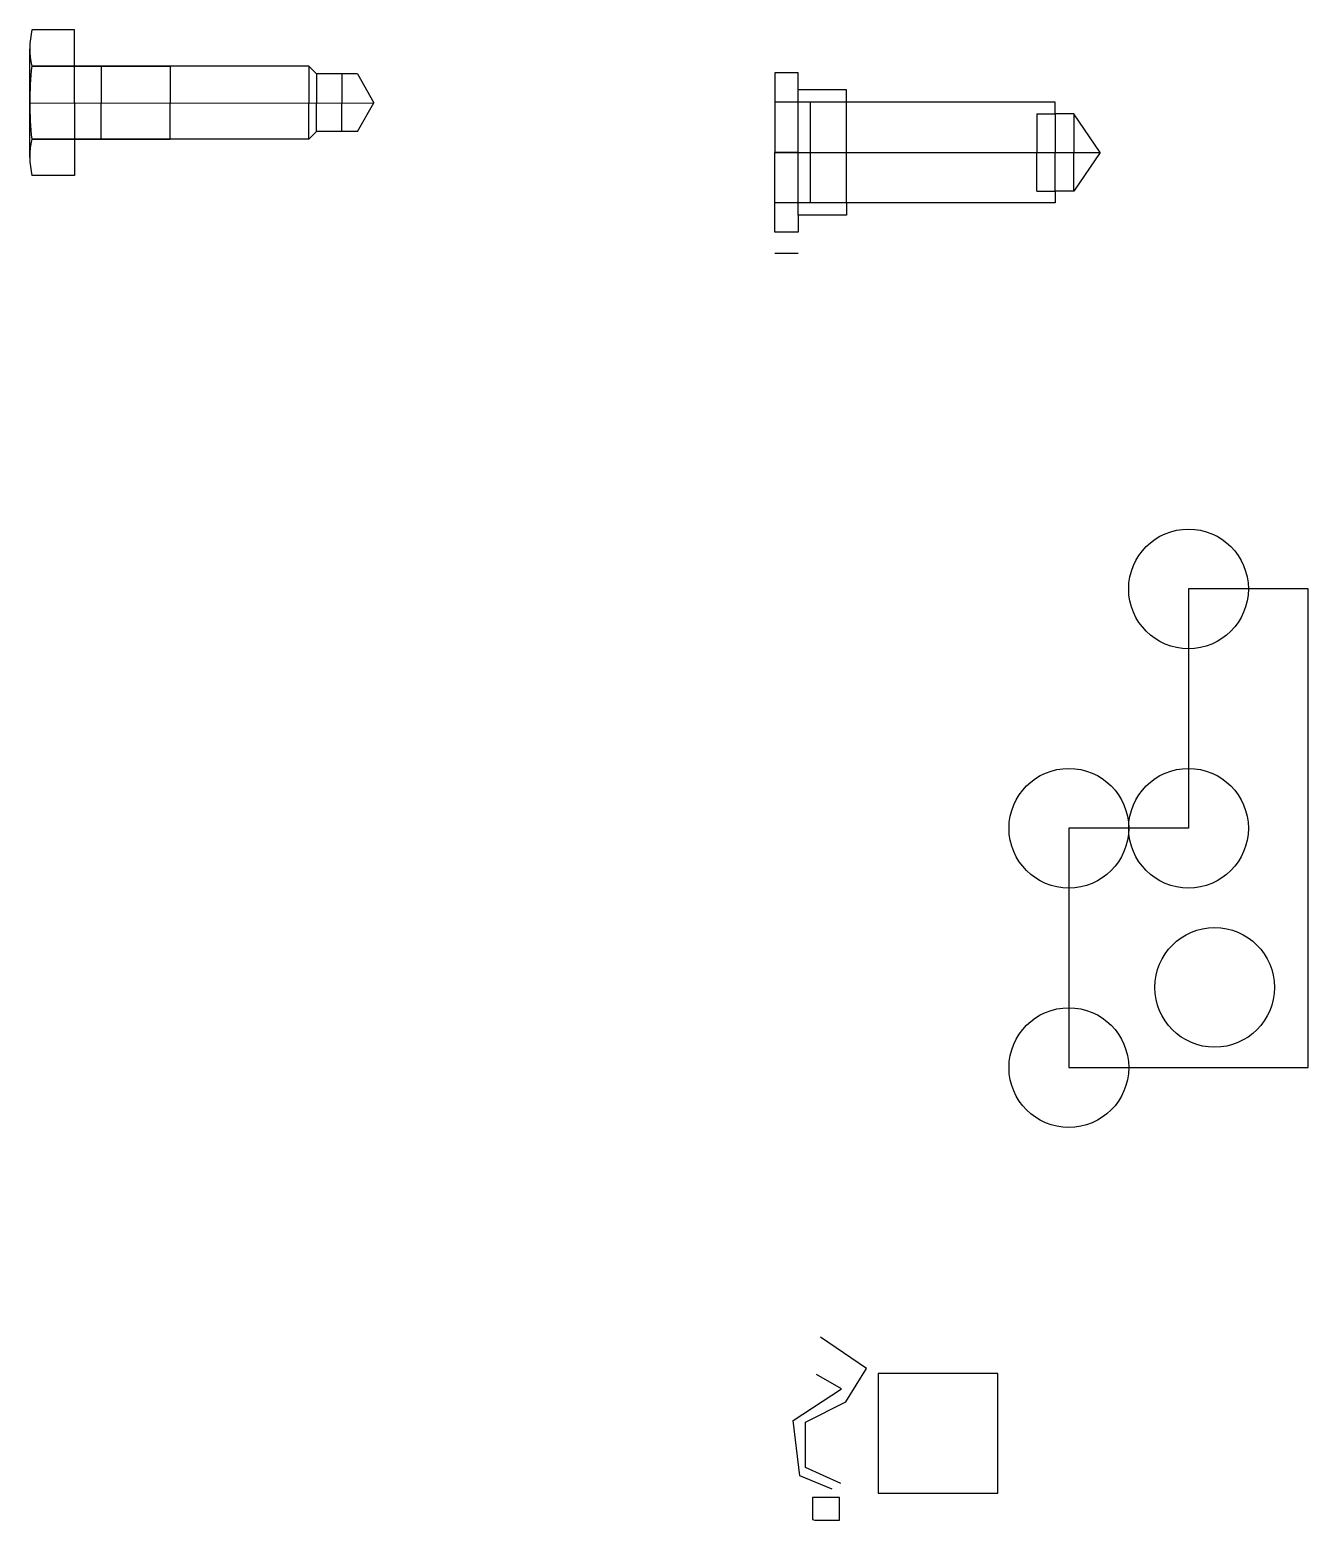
# Model space of a CAD drawing. Header units: millimetres. Extents: x -29.6 to 23.8, y 3 to 65.2.
import ezdxf

# ---------------------------------------------------------------- set-up
doc = ezdxf.new("R2010")
doc.units = ezdxf.units.MM
doc.header["$MEASUREMENT"] = 0
doc.layers.get('0').update_dxf_attribs({"true_color": 0xc2ced6})

msp = doc.modelspace()

# ---------------------------------------------------------------- linework, layer by layer
at = {"color": 0}
for p, q in [((-27.735, 65.221), (-29.514, 65.221)), ((-27.735, 62.175), (-27.735, 65.221)), ((-29.605, 59.89), (-29.605, 64.426)), ((-17.951, 63.708), (-29.523, 63.708)), ((-29.523, 63.708), (-23.737, 63.708)), ((-29.523, 63.708), (-26.63, 63.708)), ((-29.523, 63.708), (-26.63, 63.708)), ((-29.523, 63.708), (-26.63, 63.708)), ((-29.523, 63.708), (-26.63, 63.708)), ((-26.63, 63.708), (-26.63, 62.177)), ((-26.63, 63.708), (-23.737, 63.708)), ((-23.737, 63.708), (-23.737, 62.177)), ((-17.63, 63.388), (-17.951, 63.708)), ((-17.951, 63.708), (-17.951, 62.177)), ((-15.915, 63.388), (-17.63, 63.388)), ((-17.63, 63.388), (-17.63, 62.177)), ((-16.57, 63.388), (-16.57, 62.177)), ((-15.915, 63.388), (-15.232, 62.177)), ((-29.605, 62.158), (-15.232, 62.177)), ((-27.735, 62.18), (-27.735, 59.133)), ((-26.63, 60.647), (-26.63, 62.177)), ((-23.737, 60.647), (-23.737, 62.177)), ((-17.951, 60.647), (-17.951, 62.177)), ((-17.63, 60.967), (-17.63, 62.177)), ((-16.57, 60.967), (-16.57, 62.177)), ((-15.915, 60.967), (-15.232, 62.177)), ((-17.951, 60.647), (-29.523, 60.647)), ((-29.523, 60.647), (-23.737, 60.647)), ((-29.523, 60.647), (-26.63, 60.647)), ((-29.523, 60.647), (-26.63, 60.647)), ((-29.523, 60.647), (-26.63, 60.647)), ((-29.523, 60.647), (-26.63, 60.647)), ((-26.63, 60.647), (-23.737, 60.647)), ((-17.63, 60.967), (-17.951, 60.647)), ((-15.915, 60.967), (-17.63, 60.967)), ((-27.735, 59.133), (-29.514, 59.133))]:
    msp.add_line(p, q, dxfattribs=at)
for p, q in [((2.499, 63.429), (1.527, 63.429)), ((1.527, 63.429), (1.527, 60.097)), ((2.499, 62.717), (2.499, 63.429)), ((4.509, 62.717), (2.499, 62.717)), ((2.499, 57.477), (2.499, 62.717)), ((4.509, 62.205), (4.509, 62.717)), ((4.509, 62.205), (1.527, 62.205)), ((3.018, 57.99), (3.018, 62.205)), ((13.24, 62.205), (4.509, 62.205)), ((4.509, 57.99), (4.509, 62.205)), ((12.465, 61.71), (12.465, 60.097)), ((12.465, 61.71), (13.24, 61.71)), ((13.24, 61.71), (13.24, 62.205)), ((14.016, 61.71), (13.24, 61.71)), ((13.24, 61.71), (13.24, 60.097)), ((15.109, 60.097), (14.016, 61.71)), ((14.016, 61.71), (14.016, 60.097)), ((1.527, 56.765), (1.527, 60.097)), ((1.527, 60.097), (2.499, 60.097)), ((1.527, 60.097), (2.499, 60.097)), ((2.499, 60.097), (1.527, 60.097)), ((2.499, 60.097), (1.527, 60.097)), ((2.499, 60.097), (15.109, 60.097)), ((2.499, 60.097), (15.109, 60.097)), ((12.465, 58.485), (12.465, 60.097)), ((13.24, 58.485), (13.24, 60.097)), ((15.109, 60.097), (14.016, 58.485)), ((14.016, 58.485), (14.016, 60.097)), ((4.509, 57.99), (1.527, 57.99)), ((13.24, 57.99), (4.509, 57.99)), ((4.509, 57.99), (4.509, 57.477)), ((12.465, 58.485), (13.24, 58.485)), ((14.016, 58.485), (13.24, 58.485)), ((13.24, 58.485), (13.24, 57.99)), ((4.509, 57.477), (2.499, 57.477)), ((2.499, 57.477), (2.499, 56.765)), ((2.499, 56.765), (1.527, 56.765)), ((1.527, 55.883), (2.499, 55.883)), ((23.805, 41.864), (18.805, 41.864)), ((18.805, 41.864), (18.805, 31.864)), ((23.805, 21.864), (23.805, 41.864)), ((18.805, 31.864), (13.805, 31.864)), ((13.805, 31.864), (13.805, 21.864)), ((13.805, 21.864), (23.805, 21.864)), ((5.35, 9.289), (3.432, 10.606)), ((4.31, 8.444), (3.259, 9.039)), ((4.489, 7.907), (5.35, 9.289)), ((2.294, 7.126), (4.31, 8.444)), ((2.799, 7.045), (4.489, 7.907)), ((2.561, 4.816), (2.294, 7.126)), ((2.799, 5.159), (2.799, 7.045)), ((4.277, 4.492), (2.799, 5.159)), ((3.918, 4.252), (2.561, 4.816)), ((4.227, 3.908), (3.097, 3.908)), ((3.097, 3.908), (3.097, 2.98)), ((4.227, 2.956), (4.227, 3.908)), ((3.097, 2.98), (3.196, 2.956)), ((3.196, 2.956), (4.227, 2.956))]:
    msp.add_line(p, q)
msp.add_lwpolyline([(5.841, 4.087), (10.841, 4.087), (10.841, 9.087), (5.841, 9.087)], close=True)
for centre in [(18.805, 41.864), (13.805, 31.864), (18.805, 31.864), (19.897, 25.216), (13.805, 21.864)]:
    msp.add_circle(centre, 2.5)
for centre, radius, start, end in [((-26.278, 64.445), 3.328, 166.5214, 192.80698), ((-15.411, 62.177), 14.195, 173.81036, 186.18964), ((-26.278, 59.909), 3.328, 167.19302, 193.4786)]:
    msp.add_arc(centre, radius, start, end, dxfattribs=at)

doc.saveas('drawing.dxf')
